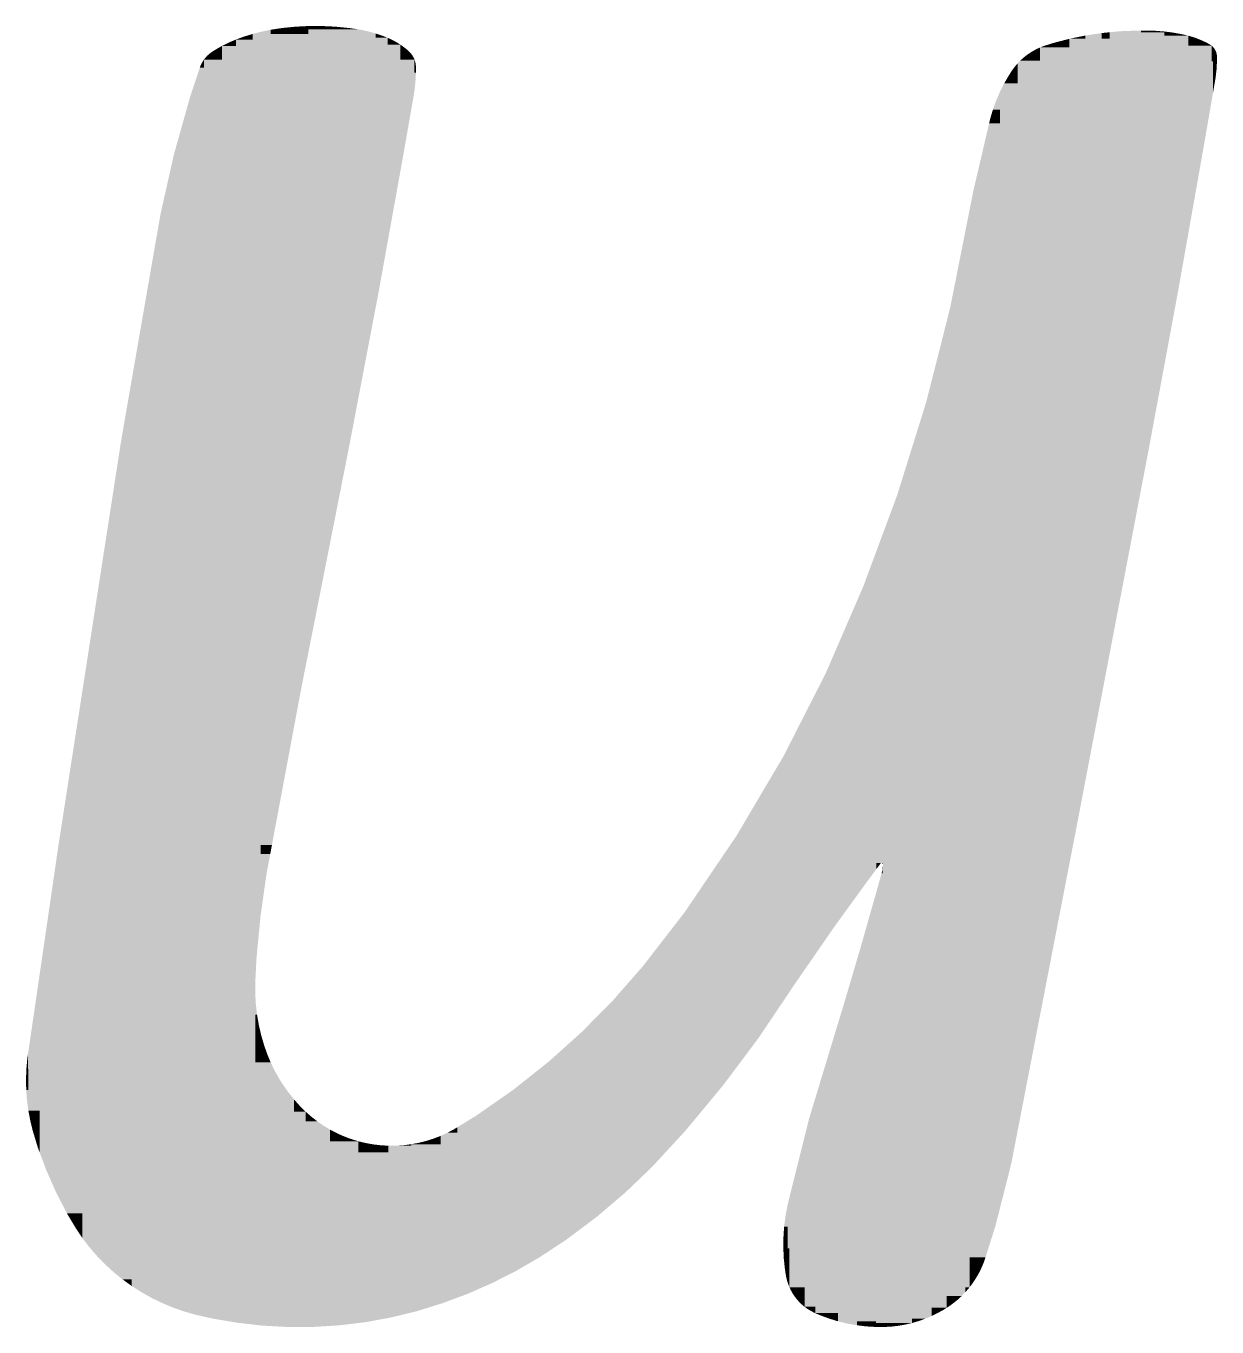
# Model space of a CAD drawing. Extents: x 149 to 8866, y 149 to 4853.
# Drawn here: x 5163.62 to 5188.6, y 4747.8 to 4775.1 of the extents above; entities that cross this region are included whole.
import ezdxf

# ---------------------------------------------------------------- set-up
doc = ezdxf.new("R2010")
doc.units = 0
doc.layers.add('L1D0', color=1, linetype='CONTINUOUS')

msp = doc.modelspace()

# ---------------------------------------------------------------- linework, layer by layer
at = {"layer": 'L1D0'}
for points in [[(5168.749, 4775.021), (5168.845, 4775.036), (5168.983, 4775.021), (5168.983, 4775.057)], [(5168.983, 4774.933), (5168.983, 4775.057), (5169.26, 4774.933), (5169.26, 4775.085)], [(5169.26, 4774.933), (5169.26, 4775.085), (5169.538, 4774.933), (5169.538, 4775.1)], [(5169.538, 4775.027), (5169.538, 4775.1), (5169.819, 4775.027), (5169.819, 4775.1)], [(5169.819, 4775.027), (5169.819, 4775.1), (5170.101, 4775.027), (5170.101, 4775.087)], [(5170.101, 4775.027), (5170.101, 4775.087), (5170.383, 4775.027), (5170.383, 4775.059)], [(5170.383, 4775.027), (5170.383, 4775.059), (5170.609, 4775.027), (5170.522, 4775.039)], [(5167.729, 4774.683), (5167.872, 4774.754), (5168.019, 4774.683), (5168.019, 4774.816)], [(5168.019, 4774.816), (5168.094, 4774.843), (5168.185, 4774.816), (5168.185, 4774.876)], [(5168.019, 4774.683), (5168.019, 4774.816), (5168.37, 4774.683), (5168.37, 4774.816)], [(5168.185, 4774.876), (5168.37, 4774.933), (5168.37, 4774.876)], [(5168.185, 4774.816), (5168.185, 4774.876), (5168.37, 4774.816), (5168.37, 4774.876)], [(5168.37, 4774.933), (5168.558, 4774.982), (5168.749, 4774.933), (5168.749, 4775.021)], [(5168.37, 4774.394), (5168.37, 4774.933), (5169.538, 4774.394), (5169.538, 4774.933)], [(5168.749, 4774.933), (5168.749, 4775.021), (5168.983, 4774.933), (5168.983, 4775.021)], [(5169.538, 4774.392), (5169.538, 4775.027), (5170.609, 4774.392), (5170.609, 4775.027)], [(5170.609, 4774.944), (5170.609, 4775.027), (5170.952, 4774.944), (5170.782, 4774.991)], [(5170.609, 4774.853), (5170.609, 4774.944), (5170.952, 4774.853), (5170.952, 4774.944)], [(5170.609, 4774.708), (5170.609, 4774.853), (5171.2, 4774.708), (5171.2, 4774.853)], [(5170.952, 4774.853), (5170.952, 4774.944), (5171.2, 4774.853), (5171.119, 4774.887)], [(5171.2, 4774.798), (5171.2, 4774.853), (5171.321, 4774.798), (5171.241, 4774.836)], [(5171.2, 4774.708), (5171.2, 4774.798), (5171.321, 4774.708), (5171.321, 4774.798)], [(5171.321, 4774.708), (5171.321, 4774.798), (5171.472, 4774.708), (5171.398, 4774.755)], [(5185.171, 4774.65), (5185.171, 4774.745), (5185.504, 4774.65), (5185.504, 4774.832)], [(5185.504, 4774.832), (5185.841, 4774.901), (5185.841, 4774.832)], [(5185.504, 4774.65), (5185.504, 4774.832), (5186.352, 4774.65), (5186.352, 4774.832)], [(5185.841, 4774.832), (5185.841, 4774.901), (5186.182, 4774.832), (5186.182, 4774.952)], [(5186.182, 4774.832), (5186.182, 4774.952), (5186.352, 4774.832), (5186.352, 4774.969)], [(5186.352, 4774.969), (5186.569, 4774.991), (5187.003, 4774.969), (5187.003, 4775.006)], [(5186.352, 4774.358), (5186.352, 4774.969), (5187.495, 4774.358), (5187.495, 4774.969)], [(5187.003, 4774.969), (5187.003, 4775.006), (5187.221, 4774.969), (5187.221, 4775.001)], [(5187.221, 4774.969), (5187.221, 4775.001), (5187.312, 4774.969), (5187.312, 4774.999)], [(5187.312, 4774.969), (5187.312, 4774.999), (5187.495, 4774.969), (5187.495, 4774.985)], [(5187.495, 4774.897), (5187.495, 4774.985), (5187.676, 4774.897), (5187.676, 4774.962)], [(5187.495, 4774.685), (5187.495, 4774.897), (5187.997, 4774.685), (5187.997, 4774.897)], [(5187.676, 4774.897), (5187.676, 4774.962), (5187.856, 4774.897), (5187.856, 4774.93)], [(5187.856, 4774.897), (5187.856, 4774.93), (5187.997, 4774.897), (5187.946, 4774.91)], [(5187.997, 4774.832), (5187.997, 4774.897), (5188.2, 4774.832), (5188.1, 4774.868)], [(5187.997, 4774.791), (5187.997, 4774.832), (5188.298, 4774.791), (5188.2, 4774.832)], [(5187.997, 4774.685), (5187.997, 4774.791), (5188.298, 4774.685), (5188.298, 4774.791)], [(5188.298, 4774.745), (5188.298, 4774.791), (5188.394, 4774.745)], [(5167.418, 4774.477), (5167.459, 4774.513), (5167.501, 4774.477), (5167.501, 4774.546)], [(5167.501, 4774.546), (5167.524, 4774.561), (5167.591, 4774.546), (5167.591, 4774.604)], [(5167.501, 4774.477), (5167.501, 4774.546), (5167.729, 4774.477), (5167.729, 4774.546)], [(5167.591, 4774.604), (5167.729, 4774.683), (5167.729, 4774.604)], [(5167.591, 4774.546), (5167.591, 4774.604), (5167.729, 4774.546), (5167.729, 4774.604)], [(5167.729, 4774.394), (5167.729, 4774.683), (5168.37, 4774.394), (5168.37, 4774.683)], [(5170.609, 4774.392), (5170.609, 4774.708), (5171.472, 4774.392), (5171.472, 4774.708)], [(5171.472, 4774.657), (5171.472, 4774.708), (5171.544, 4774.657)], [(5171.472, 4774.602), (5171.472, 4774.657), (5171.612, 4774.602), (5171.544, 4774.657)], [(5171.472, 4774.555), (5171.472, 4774.602), (5171.612, 4774.555), (5171.612, 4774.602)], [(5171.472, 4774.479), (5171.472, 4774.555), (5171.663, 4774.479), (5171.663, 4774.555)], [(5171.612, 4774.555), (5171.612, 4774.602), (5171.663, 4774.555), (5171.645, 4774.572)], [(5171.663, 4774.479), (5171.663, 4774.555), (5171.724, 4774.479), (5171.695, 4774.519)], [(5184.602, 4774.484), (5184.67, 4774.532), (5184.741, 4774.484), (5184.741, 4774.576)], [(5184.741, 4774.576), (5184.814, 4774.616), (5184.889, 4774.576), (5184.889, 4774.65)], [(5184.741, 4774.484), (5184.741, 4774.576), (5184.889, 4774.484), (5184.889, 4774.576)], [(5184.889, 4774.65), (5184.967, 4774.68), (5185.007, 4774.65), (5185.007, 4774.693)], [(5184.889, 4774.316), (5184.889, 4774.65), (5186.352, 4774.316), (5186.352, 4774.65)], [(5185.007, 4774.693), (5185.171, 4774.745), (5185.171, 4774.693)], [(5185.007, 4774.65), (5185.007, 4774.693), (5185.171, 4774.65), (5185.171, 4774.693)], [(5187.495, 4774.358), (5187.495, 4774.685), (5188.492, 4774.358), (5188.492, 4774.685)], [(5188.298, 4774.685), (5188.298, 4774.745), (5188.394, 4774.685), (5188.394, 4774.745)], [(5188.394, 4774.719), (5188.394, 4774.745), (5188.44, 4774.719)], [(5188.394, 4774.709), (5188.394, 4774.719), (5188.459, 4774.709), (5188.44, 4774.719)], [(5188.394, 4774.685), (5188.394, 4774.709), (5188.492, 4774.685), (5188.459, 4774.709)], [(5188.492, 4774.624), (5188.492, 4774.685), (5188.547, 4774.624), (5188.521, 4774.656)], [(5188.492, 4774.588), (5188.492, 4774.624), (5188.568, 4774.588), (5188.547, 4774.624)], [(5188.492, 4774.551), (5188.492, 4774.588), (5188.584, 4774.551), (5188.568, 4774.588)], [(5188.492, 4774.511), (5188.492, 4774.551), (5188.594, 4774.511), (5188.584, 4774.551)], [(5188.492, 4774.469), (5188.492, 4774.511), (5188.6, 4774.469), (5188.594, 4774.511)], [(5167.089, 4773.706), (5167.263, 4774.225), (5167.348, 4773.706), (5167.348, 4774.225)], [(5167.263, 4774.225), (5167.271, 4774.251), (5167.348, 4774.225), (5167.348, 4774.251)], [(5167.271, 4774.251), (5167.293, 4774.301), (5167.348, 4774.251), (5167.348, 4774.301)], [(5167.293, 4774.301), (5167.319, 4774.348), (5167.348, 4774.301), (5167.348, 4774.394)], [(5167.348, 4774.394), (5167.382, 4774.437), (5167.418, 4774.394), (5167.418, 4774.477)], [(5167.348, 4773.706), (5167.348, 4774.394), (5169.538, 4773.706), (5169.538, 4774.394)], [(5167.418, 4774.394), (5167.418, 4774.477), (5167.729, 4774.394), (5167.729, 4774.477)], [(5169.538, 4773.706), (5169.538, 4774.392), (5171.76, 4773.706), (5171.76, 4774.392)], [(5171.472, 4774.392), (5171.472, 4774.479), (5171.724, 4774.392), (5171.724, 4774.479)], [(5171.724, 4774.392), (5171.724, 4774.479), (5171.768, 4774.392), (5171.748, 4774.437)], [(5171.76, 4774.345), (5171.76, 4774.392), (5171.783, 4774.345), (5171.768, 4774.392)], [(5171.76, 4774.298), (5171.76, 4774.345), (5171.792, 4774.298), (5171.783, 4774.345)], [(5171.76, 4774.25), (5171.76, 4774.298), (5171.797, 4774.25), (5171.792, 4774.298)], [(5171.76, 4774.121), (5171.76, 4774.25), (5171.797, 4774.121), (5171.797, 4774.25)], [(5184.314, 4774.187), (5184.364, 4774.253), (5184.418, 4774.187), (5184.418, 4774.316)], [(5184.418, 4774.316), (5184.476, 4774.376), (5184.889, 4774.316), (5184.889, 4774.376)], [(5184.418, 4773.717), (5184.418, 4774.316), (5186.352, 4773.717), (5186.352, 4774.316)], [(5184.476, 4774.376), (5184.537, 4774.432), (5184.602, 4774.376), (5184.602, 4774.484)], [(5184.602, 4774.376), (5184.602, 4774.484), (5184.889, 4774.376), (5184.889, 4774.484)], [(5186.352, 4773.717), (5186.352, 4774.358), (5188.52, 4773.717), (5188.52, 4774.358)], [(5188.492, 4774.358), (5188.492, 4774.469), (5188.6, 4774.358), (5188.6, 4774.469)], [(5188.52, 4774.177), (5188.52, 4774.358), (5188.59, 4774.177), (5188.6, 4774.358)], [(5171.76, 4773.706), (5171.76, 4774.121), (5171.785, 4773.913), (5171.797, 4774.121)], [(5184.136, 4773.895), (5184.236, 4774.068), (5184.418, 4773.895), (5184.418, 4774.068)], [(5184.236, 4774.068), (5184.291, 4774.152), (5184.418, 4774.068), (5184.418, 4774.152)], [(5184.291, 4774.152), (5184.314, 4774.187), (5184.418, 4774.152), (5184.418, 4774.187)], [(5188.52, 4773.998), (5188.52, 4774.177), (5188.569, 4773.998), (5188.59, 4774.177)], [(5188.52, 4773.717), (5188.52, 4773.998), (5188.553, 4773.908), (5188.569, 4773.998)], [(5166.72, 4772.406), (5167.062, 4773.625), (5167.089, 4772.406), (5167.089, 4773.706)], [(5167.089, 4772.319), (5167.089, 4773.706), (5171.518, 4772.319), (5171.518, 4773.706)], [(5171.518, 4772.319), (5171.518, 4773.706), (5171.743, 4773.603), (5171.76, 4773.706)], [(5183.9, 4773.346), (5183.967, 4773.533), (5184.047, 4773.346), (5184.047, 4773.717)], [(5184.047, 4773.717), (5184.136, 4773.895), (5184.418, 4773.717), (5184.418, 4773.895)], [(5184.047, 4772.554), (5184.047, 4773.717), (5188.319, 4772.554), (5188.52, 4773.717)], [(5183.82, 4773.057), (5183.843, 4773.155), (5184.047, 4773.057), (5184.047, 4773.155)], [(5183.843, 4773.155), (5183.9, 4773.346), (5184.047, 4773.155), (5184.047, 4773.346)], [(5183.703, 4772.554), (5183.82, 4773.057), (5184.047, 4772.554), (5184.047, 4773.057)], [(5166.418, 4771.037), (5166.442, 4771.172), (5166.7, 4771.037), (5166.7, 4772.319)], [(5166.7, 4772.319), (5166.72, 4772.406), (5167.089, 4772.319), (5167.089, 4772.406)], [(5166.7, 4771.037), (5166.7, 4772.319), (5171.287, 4771.037), (5171.518, 4772.319)], [(5183.402, 4771.2), (5183.488, 4771.634), (5183.703, 4771.2), (5183.703, 4772.554)], [(5183.703, 4771.2), (5183.703, 4772.554), (5188.079, 4771.2), (5188.319, 4772.554)], [(5166.155, 4769.525), (5166.333, 4770.549), (5166.418, 4769.525), (5166.418, 4771.037)], [(5166.418, 4769.525), (5166.418, 4771.037), (5171.015, 4769.525), (5171.015, 4771.037)], [(5171.015, 4769.525), (5171.015, 4771.037), (5171.287, 4771.037)], [(5183.204, 4770.2), (5183.402, 4771.2), (5187.902, 4770.2), (5188.079, 4771.2)], [(5183.005, 4769.196), (5183.204, 4770.2), (5183.204, 4769.196)], [(5183.204, 4769.196), (5183.204, 4770.2), (5187.721, 4769.196), (5187.721, 4770.2)], [(5187.721, 4769.196), (5187.721, 4770.2), (5187.799, 4769.619), (5187.902, 4770.2)], [(5165.893, 4768.016), (5166.155, 4769.525), (5170.727, 4768.016), (5171.015, 4769.525)], [(5182.712, 4768.039), (5183.005, 4769.196), (5187.507, 4768.039), (5187.721, 4769.196)], [(5165.616, 4766.421), (5165.893, 4768.016), (5170.423, 4766.421), (5170.727, 4768.016)], [(5182.502, 4767.213), (5182.712, 4768.039), (5187.353, 4767.213), (5187.507, 4768.039)], [(5182.197, 4766.233), (5182.502, 4767.213), (5187.171, 4766.233), (5187.353, 4767.213)], [(5165.598, 4766.307), (5165.616, 4766.421), (5170.401, 4766.307), (5170.423, 4766.421)], [(5165.334, 4764.6), (5165.598, 4766.307), (5170.064, 4764.6), (5170.401, 4766.307)], [(5181.893, 4765.259), (5182.197, 4766.233), (5186.985, 4765.259), (5187.171, 4766.233)], [(5181.181, 4763.341), (5181.893, 4765.259), (5181.893, 4763.341)], [(5181.893, 4764.43), (5181.893, 4765.259), (5186.827, 4764.43), (5186.985, 4765.259)], [(5164.975, 4762.282), (5165.334, 4764.6), (5169.605, 4762.282), (5170.064, 4764.6)], [(5181.893, 4763.341), (5181.893, 4764.43), (5186.619, 4763.341), (5186.827, 4764.43)], [(5180.775, 4762.402), (5181.181, 4763.341), (5186.439, 4762.402), (5186.619, 4763.341)], [(5164.802, 4761.165), (5164.975, 4762.282), (5169.384, 4761.165), (5169.605, 4762.282)], [(5180.39, 4761.512), (5180.775, 4762.402), (5186.269, 4761.512), (5186.439, 4762.402)], [(5179.51, 4759.783), (5180.39, 4761.512), (5185.939, 4759.783), (5186.269, 4761.512)], [(5164.298, 4757.912), (5164.802, 4761.165), (5168.775, 4757.912), (5169.384, 4761.165)], [(5178.524, 4758.113), (5179.51, 4759.783), (5181.592, 4758.113), (5181.592, 4759.783)], [(5181.592, 4758.155), (5181.592, 4759.783), (5185.628, 4758.155), (5185.939, 4759.783)], [(5181.592, 4757.41), (5181.592, 4758.155), (5185.483, 4757.41), (5185.628, 4758.155)], [(5164.082, 4756.428), (5164.298, 4757.912), (5168.537, 4756.428), (5168.537, 4757.912)], [(5168.537, 4757.724), (5168.537, 4757.912), (5168.74, 4757.724), (5168.775, 4757.912)], [(5178.048, 4757.41), (5178.524, 4758.113), (5178.524, 4757.41)], [(5178.524, 4757.41), (5178.524, 4758.113), (5181.456, 4757.41), (5181.456, 4758.113)], [(5181.456, 4757.535), (5181.456, 4758.113), (5181.592, 4757.535), (5181.592, 4758.113)], [(5168.537, 4757.294), (5168.537, 4757.724), (5168.66, 4757.294), (5168.74, 4757.724)], [(5177.436, 4756.507), (5178.048, 4757.41), (5180.558, 4756.507), (5180.558, 4757.41)], [(5180.558, 4757.107), (5180.558, 4757.41), (5181.233, 4757.107), (5181.456, 4757.41)], [(5181.424, 4756.817), (5181.564, 4757.319), (5181.585, 4756.817), (5181.585, 4757.319)], [(5181.456, 4757.522), (5181.456, 4757.535), (5181.539, 4757.522), (5181.539, 4757.535)], [(5181.456, 4757.41), (5181.456, 4757.522), (5181.539, 4757.522)], [(5181.539, 4757.534), (5181.539, 4757.535), (5181.554, 4757.534), (5181.554, 4757.535)], [(5181.539, 4757.528), (5181.539, 4757.534), (5181.543, 4757.528), (5181.554, 4757.534)], [(5181.539, 4757.522), (5181.539, 4757.528), (5181.543, 4757.528)], [(5181.554, 4757.534), (5181.554, 4757.535), (5181.566, 4757.535)], [(5181.564, 4757.319), (5181.573, 4757.349), (5181.585, 4757.319), (5181.585, 4757.41)], [(5181.578, 4757.531), (5181.566, 4757.535), (5181.592, 4757.531), (5181.592, 4757.535)], [(5181.588, 4757.522), (5181.578, 4757.531), (5181.592, 4757.522), (5181.592, 4757.531)], [(5181.585, 4757.41), (5181.592, 4757.473), (5181.592, 4757.41)], [(5181.585, 4756.316), (5181.585, 4757.41), (5185.271, 4756.316), (5185.483, 4757.41)], [(5181.592, 4757.51), (5181.588, 4757.522), (5181.592, 4757.522)], [(5168.537, 4756.428), (5168.537, 4757.294), (5168.66, 4757.294)], [(5180.558, 4756.689), (5180.558, 4757.107), (5180.929, 4756.689), (5181.233, 4757.107)], [(5181.281, 4756.316), (5181.424, 4756.817), (5181.585, 4756.316), (5181.585, 4756.817)], [(5177.18, 4756.176), (5177.436, 4756.507), (5180.558, 4756.176), (5180.558, 4756.507)], [(5180.558, 4756.176), (5180.558, 4756.689), (5180.929, 4756.689)], [(5163.876, 4755.016), (5164.082, 4756.428), (5164.082, 4755.016)], [(5164.082, 4755.016), (5164.082, 4756.428), (5168.425, 4755.016), (5168.425, 4756.428)], [(5168.425, 4755.557), (5168.425, 4756.428), (5168.453, 4755.557), (5168.537, 4756.428)], [(5181.115, 4755.731), (5181.281, 4756.316), (5181.281, 4755.731)], [(5181.281, 4755.016), (5181.281, 4756.316), (5185.019, 4755.016), (5185.271, 4756.316)], [(5176.843, 4755.74), (5177.18, 4756.176), (5177.18, 4755.74)], [(5177.18, 4755.653), (5177.18, 4756.176), (5180.197, 4755.653), (5180.558, 4756.176)], [(5176.555, 4755.368), (5176.843, 4755.74), (5177.18, 4755.368), (5177.18, 4755.74)], [(5180.943, 4755.149), (5181.115, 4755.731), (5181.281, 4755.149), (5181.281, 4755.731)], [(5168.425, 4755.016), (5168.425, 4755.557), (5168.43, 4755.119), (5168.453, 4755.557)], [(5177.18, 4755.016), (5177.18, 4755.653), (5179.757, 4755.016), (5180.197, 4755.653)], [(5176.247, 4755.016), (5176.555, 4755.368), (5177.18, 4755.016), (5177.18, 4755.368)], [(5180.904, 4755.016), (5180.943, 4755.149), (5181.281, 4755.016), (5181.281, 4755.149)], [(5163.66, 4753.537), (5163.876, 4755.016), (5168.425, 4753.537), (5168.425, 4755.016)], [(5175.276, 4753.991), (5175.936, 4754.66), (5176.247, 4753.991), (5176.247, 4755.016)], [(5176.247, 4754.373), (5176.247, 4755.016), (5179.325, 4754.373), (5179.757, 4755.016)], [(5180.542, 4753.814), (5180.745, 4754.481), (5180.904, 4753.814), (5180.904, 4755.016)], [(5180.904, 4753.814), (5180.904, 4755.016), (5184.786, 4753.814), (5185.019, 4755.016)], [(5168.425, 4754.353), (5168.425, 4754.79), (5168.463, 4754.353), (5168.438, 4754.571)], [(5168.425, 4754.137), (5168.425, 4754.353), (5168.501, 4754.137), (5168.463, 4754.353)], [(5176.247, 4753.363), (5176.247, 4754.373), (5178.608, 4753.363), (5178.608, 4754.373)], [(5178.608, 4753.363), (5178.608, 4754.373), (5178.98, 4753.86), (5179.325, 4754.373)], [(5168.425, 4753.923), (5168.425, 4754.137), (5168.55, 4753.923), (5168.501, 4754.137)], [(5168.425, 4753.712), (5168.425, 4753.923), (5168.612, 4753.712), (5168.55, 4753.923)], [(5174.576, 4753.363), (5175.276, 4753.991), (5176.247, 4753.363), (5176.247, 4753.991)], [(5180.038, 4752.151), (5180.542, 4753.814), (5184.464, 4752.151), (5184.786, 4753.814)], [(5163.624, 4753.212), (5163.644, 4753.429), (5163.66, 4753.212), (5163.66, 4753.537)], [(5163.66, 4753.212), (5163.66, 4753.537), (5168.425, 4753.212), (5168.425, 4753.537)], [(5168.425, 4753.609), (5168.425, 4753.712), (5168.648, 4753.609), (5168.612, 4753.712)], [(5168.425, 4753.522), (5168.425, 4753.609), (5168.678, 4753.522), (5168.648, 4753.609)], [(5168.425, 4753.352), (5168.425, 4753.522), (5168.749, 4753.352), (5168.678, 4753.522)], [(5163.617, 4752.994), (5163.624, 4753.212), (5163.666, 4752.994), (5163.666, 4753.212)], [(5163.666, 4752.342), (5163.666, 4753.212), (5168.425, 4752.342), (5168.425, 4753.212)], [(5168.425, 4753.187), (5168.425, 4753.352), (5168.829, 4753.187), (5168.749, 4753.352)], [(5173.068, 4752.239), (5173.839, 4752.778), (5174.576, 4752.239), (5174.576, 4753.363)], [(5174.576, 4752.87), (5174.576, 4753.363), (5178.239, 4752.87), (5178.608, 4753.363)], [(5163.621, 4752.776), (5163.617, 4752.994), (5163.666, 4752.776), (5163.666, 4752.994)], [(5168.425, 4753.027), (5168.425, 4753.187), (5168.917, 4753.027), (5168.829, 4753.187)], [(5168.425, 4752.872), (5168.425, 4753.027), (5169.015, 4752.872), (5168.917, 4753.027)], [(5163.666, 4752.342), (5163.637, 4752.558), (5163.666, 4752.776), (5163.621, 4752.776)], [(5168.425, 4752.722), (5168.425, 4752.872), (5169.122, 4752.722), (5169.015, 4752.872)], [(5168.425, 4752.578), (5168.425, 4752.722), (5169.237, 4752.578), (5169.122, 4752.722)], [(5174.576, 4751.919), (5174.576, 4752.87), (5177.45, 4751.919), (5178.239, 4752.87)], [(5168.425, 4752.32), (5168.425, 4752.578), (5169.237, 4752.32), (5169.237, 4752.578)], [(5169.237, 4752.32), (5169.237, 4752.578), (5169.48, 4752.32), (5169.359, 4752.441)], [(5163.707, 4752.127), (5163.666, 4752.342), (5163.903, 4752.127), (5163.903, 4752.342)], [(5163.758, 4751.915), (5163.707, 4752.127), (5163.903, 4751.915), (5163.903, 4752.127)], [(5163.903, 4751.464), (5163.903, 4752.342), (5168.425, 4751.464), (5168.425, 4752.342)], [(5168.425, 4751.941), (5168.425, 4752.32), (5169.48, 4751.941), (5169.48, 4752.32)], [(5169.48, 4752.115), (5169.48, 4752.32), (5169.727, 4752.115), (5169.601, 4752.214)], [(5169.48, 4752.024), (5169.48, 4752.115), (5169.858, 4752.024), (5169.727, 4752.115)], [(5172.667, 4751.993), (5173.068, 4752.239), (5173.068, 4751.993)], [(5173.068, 4751.464), (5173.068, 4752.239), (5174.576, 4751.464), (5174.576, 4752.239)], [(5179.806, 4751.219), (5180.038, 4752.151), (5180.038, 4751.219)], [(5180.038, 4751.219), (5180.038, 4752.151), (5184.283, 4751.219), (5184.283, 4752.151)], [(5184.283, 4751.219), (5184.283, 4752.151), (5184.412, 4751.884), (5184.464, 4752.151)], [(5163.79, 4751.811), (5163.758, 4751.915), (5163.903, 4751.811), (5163.903, 4751.915)], [(5168.425, 4751.464), (5168.425, 4751.941), (5169.995, 4751.464), (5169.995, 4751.941)], [(5169.48, 4751.941), (5169.48, 4752.024), (5169.995, 4751.941), (5169.858, 4752.024)], [(5169.995, 4751.801), (5169.995, 4751.941), (5170.284, 4751.801), (5170.138, 4751.867)], [(5172.312, 4751.809), (5172.458, 4751.876), (5173.068, 4751.809), (5173.068, 4751.876)], [(5172.458, 4751.876), (5172.599, 4751.951), (5172.667, 4751.876), (5172.667, 4751.993)], [(5172.667, 4751.876), (5172.667, 4751.993), (5173.068, 4751.876), (5173.068, 4751.993)], [(5174.576, 4751.464), (5174.576, 4751.919), (5177.031, 4751.464), (5177.45, 4751.919)], [(5163.863, 4751.57), (5163.79, 4751.811), (5163.903, 4751.57), (5163.903, 4751.811)], [(5163.903, 4751.464), (5163.863, 4751.57), (5163.903, 4751.57)], [(5169.995, 4751.698), (5169.995, 4751.801), (5170.284, 4751.698), (5170.284, 4751.801)], [(5169.995, 4751.464), (5169.995, 4751.698), (5170.586, 4751.464), (5170.586, 4751.698)], [(5170.284, 4751.698), (5170.284, 4751.801), (5170.586, 4751.698), (5170.434, 4751.745)], [(5170.586, 4751.631), (5170.586, 4751.698), (5170.9, 4751.631), (5170.742, 4751.66)], [(5170.586, 4751.464), (5170.586, 4751.631), (5170.9, 4751.464), (5170.9, 4751.631)], [(5170.9, 4751.604), (5170.9, 4751.631), (5171.218, 4751.604), (5171.059, 4751.613)], [(5170.9, 4751.464), (5170.9, 4751.604), (5171.218, 4751.464), (5171.218, 4751.604)], [(5171.218, 4751.464), (5171.218, 4751.604), (5171.697, 4751.464), (5171.697, 4751.604)], [(5171.379, 4751.604), (5171.538, 4751.614), (5171.697, 4751.604), (5171.697, 4751.635)], [(5171.697, 4751.635), (5171.855, 4751.664), (5172.01, 4751.635), (5172.01, 4751.703)], [(5171.697, 4751.464), (5171.697, 4751.635), (5172.312, 4751.464), (5172.312, 4751.635)], [(5172.01, 4751.703), (5172.163, 4751.752), (5172.312, 4751.703), (5172.312, 4751.809)], [(5172.01, 4751.635), (5172.01, 4751.703), (5172.312, 4751.635), (5172.312, 4751.703)], [(5172.312, 4751.464), (5172.312, 4751.809), (5173.068, 4751.464), (5173.068, 4751.809)], [(5164.04, 4751.096), (5163.903, 4751.464), (5164.801, 4751.096), (5164.801, 4751.464)], [(5164.801, 4749.663), (5164.801, 4751.464), (5170.734, 4749.663), (5170.734, 4751.464)], [(5170.734, 4749.637), (5170.734, 4751.464), (5174.958, 4749.637), (5174.958, 4751.464)], [(5174.958, 4751.173), (5174.958, 4751.464), (5176.764, 4751.173), (5177.031, 4751.464)], [(5164.244, 4750.634), (5164.04, 4751.096), (5164.801, 4750.634), (5164.801, 4751.096)], [(5174.958, 4750.625), (5174.958, 4751.173), (5176.193, 4750.625), (5176.764, 4751.173)], [(5179.591, 4750.354), (5179.618, 4750.465), (5179.806, 4750.354), (5179.806, 4751.219)], [(5179.806, 4750.354), (5179.806, 4751.219), (5184.063, 4750.354), (5184.063, 4751.219)], [(5184.063, 4750.354), (5184.063, 4751.219), (5184.283, 4751.219)], [(5164.475, 4750.184), (5164.244, 4750.634), (5164.801, 4750.184), (5164.801, 4750.634)], [(5174.958, 4749.637), (5174.958, 4750.625), (5175.591, 4750.112), (5176.193, 4750.625)], [(5179.52, 4749.905), (5179.549, 4750.13), (5179.591, 4749.905), (5179.591, 4750.354)], [(5179.591, 4749.45), (5179.591, 4750.354), (5183.804, 4749.45), (5183.804, 4750.354)], [(5183.804, 4749.45), (5183.804, 4750.354), (5183.949, 4749.906), (5184.063, 4750.354)], [(5164.605, 4749.967), (5164.475, 4750.184), (5164.801, 4749.967), (5164.801, 4750.184)], [(5164.801, 4749.663), (5164.666, 4749.864), (5164.801, 4749.967), (5164.605, 4749.967)], [(5164.948, 4749.472), (5164.801, 4749.663), (5165.639, 4749.472), (5165.639, 4749.663)], [(5165.639, 4748.801), (5165.639, 4749.663), (5167.54, 4748.801), (5167.54, 4749.663)], [(5167.54, 4747.974), (5167.54, 4749.663), (5170.734, 4747.974), (5170.734, 4749.663)], [(5179.503, 4749.45), (5179.505, 4749.677), (5179.591, 4749.45), (5179.591, 4749.677)], [(5179.505, 4749.677), (5179.52, 4749.905), (5179.591, 4749.677), (5179.591, 4749.905)], [(5165.105, 4749.29), (5164.948, 4749.472), (5165.639, 4749.29), (5165.639, 4749.472)], [(5170.734, 4748.723), (5170.734, 4749.637), (5173.398, 4748.723), (5173.398, 4749.637)], [(5173.398, 4749.264), (5173.398, 4749.637), (5174.392, 4749.264), (5174.392, 4749.637)], [(5174.392, 4749.264), (5174.392, 4749.637), (5174.628, 4749.419), (5174.958, 4749.637)], [(5179.514, 4749.222), (5179.503, 4749.45), (5179.631, 4749.222), (5179.631, 4749.45)], [(5179.631, 4748.633), (5179.631, 4749.45), (5183.409, 4748.633), (5183.409, 4749.45)], [(5183.409, 4749.26), (5183.409, 4749.45), (5183.744, 4749.26), (5183.804, 4749.45)], [(5165.273, 4749.117), (5165.105, 4749.29), (5165.639, 4749.117), (5165.639, 4749.29)], [(5165.639, 4748.801), (5165.451, 4748.954), (5165.639, 4749.117), (5165.273, 4749.117)], [(5173.398, 4748.723), (5173.398, 4749.264), (5173.903, 4748.98), (5174.392, 4749.264)], [(5179.539, 4748.996), (5179.514, 4749.222), (5179.631, 4748.996), (5179.631, 4749.222)], [(5183.409, 4749.206), (5183.409, 4749.26), (5183.727, 4749.206), (5183.744, 4749.26)], [(5183.409, 4749.101), (5183.409, 4749.206), (5183.687, 4749.101), (5183.727, 4749.206)], [(5179.557, 4748.884), (5179.539, 4748.996), (5179.631, 4748.884), (5179.631, 4748.996)], [(5179.563, 4748.847), (5179.557, 4748.884), (5179.631, 4748.847), (5179.631, 4748.884)], [(5179.581, 4748.774), (5179.563, 4748.847), (5179.631, 4748.774), (5179.631, 4748.847)], [(5183.409, 4748.997), (5183.409, 4749.101), (5183.64, 4748.997), (5183.687, 4749.101)], [(5183.409, 4748.896), (5183.409, 4748.997), (5183.587, 4748.896), (5183.64, 4748.997)], [(5183.409, 4748.799), (5183.409, 4748.896), (5183.529, 4748.799), (5183.587, 4748.896)], [(5165.835, 4748.659), (5165.736, 4748.731), (5165.835, 4748.801), (5165.639, 4748.801)], [(5165.835, 4748.659), (5165.835, 4748.801), (5166.255, 4748.659), (5166.255, 4748.801)], [(5166.255, 4748.408), (5166.042, 4748.528), (5166.255, 4748.659), (5165.835, 4748.659)], [(5166.255, 4748.408), (5166.255, 4748.801), (5167.54, 4748.408), (5167.54, 4748.801)], [(5170.734, 4748.214), (5170.734, 4748.723), (5172.08, 4748.214), (5172.08, 4748.723)], [(5172.08, 4748.495), (5172.08, 4748.723), (5172.88, 4748.495), (5173.398, 4748.723)], [(5179.631, 4748.633), (5179.604, 4748.702), (5179.631, 4748.774), (5179.581, 4748.774)], [(5179.664, 4748.565), (5179.631, 4748.633), (5179.949, 4748.565), (5179.949, 4748.633)], [(5179.701, 4748.5), (5179.664, 4748.565), (5179.949, 4748.5), (5179.949, 4748.565)], [(5179.949, 4748.223), (5179.949, 4748.633), (5181.45, 4748.223), (5181.45, 4748.633)], [(5181.45, 4748.203), (5181.45, 4748.633), (5182.931, 4748.203), (5182.931, 4748.633)], [(5182.931, 4748.529), (5182.931, 4748.633), (5183.322, 4748.529), (5183.322, 4748.633)], [(5183.322, 4748.529), (5183.322, 4748.633), (5183.396, 4748.616), (5183.409, 4748.633)], [(5183.409, 4748.633), (5183.409, 4748.799), (5183.466, 4748.705), (5183.529, 4748.799)], [(5166.701, 4748.207), (5166.475, 4748.302), (5166.701, 4748.408), (5166.255, 4748.408)], [(5166.701, 4748.207), (5166.701, 4748.408), (5167.54, 4748.207), (5167.54, 4748.408)], [(5172.08, 4748.214), (5172.08, 4748.495), (5172.35, 4748.298), (5172.88, 4748.495)], [(5179.742, 4748.438), (5179.701, 4748.5), (5179.949, 4748.438), (5179.949, 4748.5)], [(5179.788, 4748.379), (5179.742, 4748.438), (5179.949, 4748.379), (5179.949, 4748.438)], [(5179.838, 4748.323), (5179.788, 4748.379), (5179.949, 4748.323), (5179.949, 4748.379)], [(5179.949, 4748.223), (5179.892, 4748.271), (5179.949, 4748.323), (5179.838, 4748.323)], [(5182.931, 4748.448), (5182.931, 4748.529), (5183.243, 4748.448), (5183.322, 4748.529)], [(5182.931, 4748.371), (5182.931, 4748.448), (5183.159, 4748.371), (5183.243, 4748.448)], [(5182.931, 4748.3), (5182.931, 4748.371), (5183.071, 4748.3), (5183.159, 4748.371)], [(5182.931, 4748.203), (5182.931, 4748.3), (5182.979, 4748.233), (5183.071, 4748.3)], [(5167.166, 4748.059), (5166.932, 4748.126), (5167.166, 4748.207), (5166.701, 4748.207)], [(5167.166, 4748.059), (5167.166, 4748.207), (5167.54, 4748.059), (5167.54, 4748.207)], [(5167.54, 4747.974), (5167.286, 4748.032), (5167.54, 4748.059), (5167.166, 4748.059)], [(5170.734, 4747.9), (5170.734, 4748.214), (5171.278, 4748), (5171.278, 4748.214)], [(5171.278, 4748), (5171.278, 4748.214), (5171.815, 4748.131), (5172.08, 4748.214)], [(5180.01, 4748.179), (5179.949, 4748.223), (5180.174, 4748.179), (5180.174, 4748.223)], [(5180.074, 4748.14), (5180.01, 4748.179), (5180.174, 4748.14), (5180.174, 4748.179)], [(5180.174, 4748.09), (5180.14, 4748.105), (5180.174, 4748.14), (5180.074, 4748.14)], [(5180.174, 4748.09), (5180.174, 4748.223), (5180.65, 4748.09), (5180.65, 4748.223)], [(5180.457, 4747.979), (5180.267, 4748.049), (5180.457, 4748.09), (5180.174, 4748.09)], [(5180.457, 4747.979), (5180.457, 4748.09), (5180.65, 4747.979), (5180.65, 4748.09)], [(5180.65, 4747.919), (5180.65, 4748.223), (5181.45, 4747.919), (5181.45, 4748.223)], [(5181.45, 4747.883), (5181.45, 4748.203), (5182.2, 4747.883), (5182.2, 4748.203)], [(5182.2, 4748.028), (5182.2, 4748.203), (5182.612, 4748.028), (5182.612, 4748.203)], [(5182.2, 4747.972), (5182.2, 4748.028), (5182.477, 4747.972), (5182.612, 4748.028)], [(5182.612, 4748.163), (5182.612, 4748.203), (5182.87, 4748.163), (5182.931, 4748.203)], [(5182.612, 4748.093), (5182.612, 4748.163), (5182.742, 4748.093), (5182.87, 4748.163)], [(5182.612, 4748.028), (5182.612, 4748.093), (5182.742, 4748.093)], [(5168.573, 4747.829), (5168.054, 4747.888), (5168.573, 4747.974), (5167.54, 4747.974)], [(5169.094, 4747.8), (5168.573, 4747.829), (5169.094, 4747.974), (5168.573, 4747.974)], [(5169.094, 4747.8), (5169.094, 4747.974), (5169.631, 4747.8), (5169.631, 4747.974)], [(5169.631, 4747.8), (5169.631, 4747.974), (5170.184, 4747.834), (5170.184, 4747.974)], [(5170.184, 4747.834), (5170.184, 4747.974), (5170.734, 4747.9), (5170.734, 4747.974)], [(5180.65, 4747.919), (5180.457, 4747.979), (5180.65, 4747.979)], [(5181.046, 4747.836), (5180.847, 4747.871), (5181.046, 4747.919), (5180.65, 4747.919)], [(5181.247, 4747.812), (5181.046, 4747.836), (5181.247, 4747.919), (5181.046, 4747.919)], [(5181.45, 4747.8), (5181.247, 4747.812), (5181.45, 4747.919), (5181.247, 4747.919)], [(5181.45, 4747.8), (5181.45, 4747.883), (5181.623, 4747.8), (5181.623, 4747.883)], [(5181.623, 4747.8), (5181.623, 4747.883), (5181.769, 4747.808), (5181.769, 4747.883)], [(5181.769, 4747.808), (5181.769, 4747.883), (5181.914, 4747.825), (5181.914, 4747.883)], [(5181.914, 4747.825), (5181.914, 4747.883), (5182.058, 4747.85), (5182.2, 4747.883)], [(5182.2, 4747.883), (5182.2, 4747.972), (5182.34, 4747.923), (5182.477, 4747.972)]]:
    msp.add_solid(points, dxfattribs=at)

doc.saveas('drawing.dxf')
